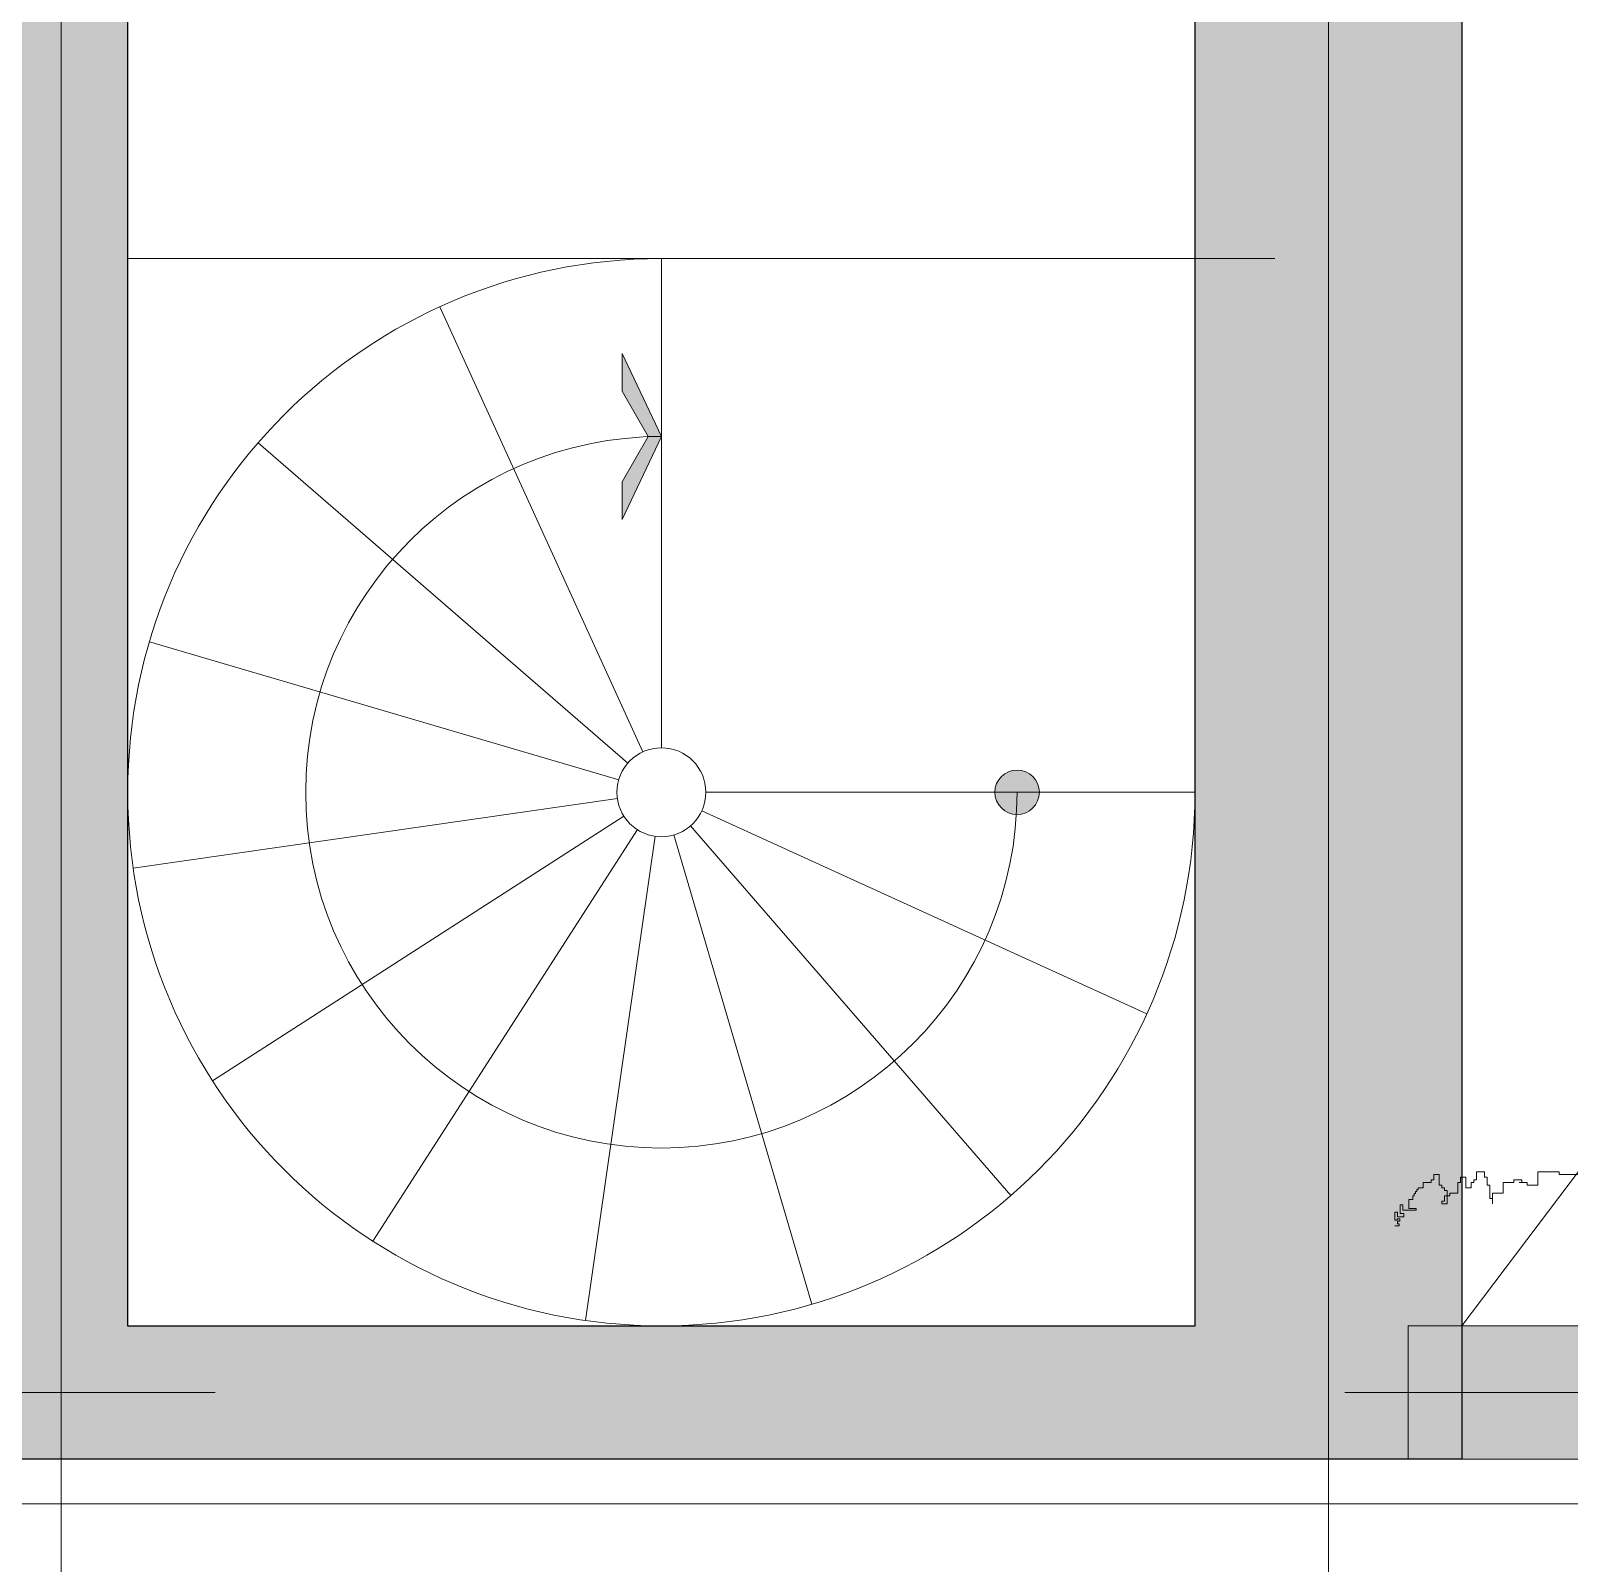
# Model space of a CAD drawing. Header units: metres. Extents: x -54 to 264, y -14 to 31.
# Drawn here: x 4.352 to 6.082, y -0.067 to 1.656 of the extents above; entities that cross this region are included whole.
import ezdxf

# ---------------------------------------------------------------- set-up
doc = ezdxf.new("R2010")
doc.units = ezdxf.units.M
doc.header["$LTSCALE"] = 0.001
doc.linetypes.add('CENTERX2', pattern=[101.6, 63.5, -12.7, 12.7, -12.7])
doc.linetypes.add('HIDDENX2', pattern=[19.05, 12.7, -6.35])
doc.layers.get('0').update_dxf_attribs({"lineweight": 13, "true_color": 0x000000})
for name, color, linetype, lineweight, true_color in [('Jach-Anotaciones-Hatch-Lum100%', 7, 'Continuous', 13, 0x000000), ('Jach-Anotaciones-Hatch-Lum30%', 7, 'Continuous', 9, 0xb3b3b3), ('Jach-Anotaciones-Hatch-Lum80%', 250, 'Continuous', 13, 0x333333), ('JACH-Anotaciones-Lineas-EJES', 7, 'CENTERX2', 9, 0x666666), ('JACH-Anotaciones-Textos-Lum100%', 7, 'Continuous', 13, 0x000000), ('JACH-Arq-Lineas-Piso', 7, 'Continuous', 13, 0x1a1a1a), ('JACH-Arq-Lineas-Proyeccion', 250, 'HIDDENX2', 13, 0x333333), ('JACH-Arq-Mobiliario01-', 250, 'Continuous', 9, 0x333333), ('JACH-Arq-Muros01-Carga', 7, 'Continuous', 25, 0x000000), ('JACH-ArqPaisaje-Vegetación', 7, 'Continuous', 13, 0x999999)]:
    doc.layers.add(name, color=color, linetype=linetype, lineweight=lineweight, true_color=true_color)

# ---------------------------------------------------------------- blocks, each defined once
blk = doc.blocks.new('A$C686239C3')
at = {"linetype": 'Continuous'}
for p, q in [((0.0357, 0.2837), (0.0357, 0.2477)), ((0.0357, 0.2477), (0.0317, 0.2477)), ((0.0317, 0.2477), (0.0317, 0.2157)), ((0.0317, 0.2157), (0.0516, 0.2157)), ((0.0516, 0.2157), (0.0516, 0.1998)), ((0.0476, 0.1918), (0.0437, 0.1918)), ((0.0437, 0.1918), (0.0437, 0.1798)), ((0.0516, 0.1998), (0.0476, 0.1998)), ((0.0476, 0.1998), (0.0476, 0.1878)), ((0.0476, 0.1878), (0.0476, 0.1918)), ((0.0437, 0.1798), (0.0476, 0.1798)), ((0.0476, 0.1798), (0.0476, 0.1638)), ((0.0476, 0.1638), (0.0636, 0.1638)), ((0.0636, 0.1638), (0.0636, 0.1478)), ((0.0516, 0.1398), (0.0397, 0.1398)), ((0.0397, 0.1398), (0.0397, 0.1358)), ((0.0716, 0.1438), (0.0516, 0.1438)), ((0.0516, 0.1438), (0.0516, 0.1398)), ((0.0636, 0.1478), (0.0796, 0.1478)), ((0.0796, 0.1478), (0.0716, 0.1478)), ((0.0716, 0.1478), (0.0716, 0.1438)), ((0.0397, 0.1358), (0.0317, 0.1358)), ((0.0317, 0.1358), (0.0317, 0.1238)), ((0.0317, 0.1238), (0.0437, 0.1238)), ((0.0437, 0.1238), (0.0437, 0.1198)), ((0.0437, 0.1198), (0.0476, 0.1198)), ((0.0476, 0.1198), (0.0476, 0.1158)), ((0.0476, 0.1158), (0.0556, 0.1158)), ((0.0556, 0.1158), (0.0556, 0.1078)), ((0.0556, 0.1078), (0.0397, 0.1078)), ((0.0397, 0.1078), (0.0397, 0.0998)), ((0.0397, 0.0998), (0.0476, 0.0998)), ((0.0476, 0.0998), (0.0476, 0.0958)), ((0.0476, 0.0958), (0.0636, 0.0958)), ((0.0636, 0.0958), (0.0636, 0.0838)), ((0.0556, 0.0719), (0.0516, 0.0719)), ((0.0516, 0.0719), (0.0516, 0.0679)), ((0.0596, 0.0759), (0.0556, 0.0759)), ((0.0556, 0.0759), (0.0556, 0.0719)), ((0.0796, 0.0798), (0.0596, 0.0798)), ((0.0596, 0.0798), (0.0596, 0.0759)), ((0.0636, 0.0838), (0.0676, 0.0838)), ((0.0676, 0.0838), (0.0676, 0.0759)), ((0.0676, 0.0759), (0.0756, 0.0759)), ((0.0756, 0.0759), (0.0756, 0.0719)), ((0.0756, 0.0719), (0.0796, 0.0719)), ((0.0796, 0.0719), (0.0796, 0.0798)), ((0.0516, 0.0679), (0.0357, 0.0679)), ((0.0357, 0.0679), (0.0357, 0.0599)), ((0.0357, 0.0599), (0.0437, 0.0599)), ((0.0437, 0.0599), (0.0437, 0.0559)), ((0.0437, 0.0559), (0.0476, 0.0559)), ((0.0476, 0.0559), (0.0476, 0.0439)), ((0.0476, 0.0439), (0.0556, 0.0439)), ((0.0556, 0.0439), (0.0556, 0.0362)), ((0.0556, 0.0362), (0.0583, 0.0362)), ((0.0583, 0.0362), (0.0583, 0.0342)), ((0.0583, 0.0342), (0.0611, 0.0342)), ((0.0611, 0.0342), (0.0611, 0.0323)), ((0.0611, 0.0323), (0.064, 0.0323)), ((0.064, 0.0323), (0.064, 0.0302)), ((0.064, 0.0302), (0.0678, 0.0302)), ((0.0678, 0.0302), (0.0678, 0.0285)), ((0.0678, 0.0285), (0.0733, 0.0285)), ((0.0733, 0.0285), (0.0733, 0.0226)), ((0.0864, 0.0226), (0.0864, 0.0335)), ((0.0864, 0.0335), (0.0892, 0.0335)), ((0.0892, 0.0335), (0.0892, 0.0134)), ((0.0733, 0.0226), (0.0864, 0.0226)), ((0.0892, 0.0134), (0.0809, 0.0134)), ((0.0809, 0.0134), (0.0809, 0.0092)), ((0.0809, 0.0092), (0.0942, 0.0092)), ((0.0993, 0.0052), (0.0921, 0.0052)), ((0.0921, 0.0052), (0.0921, 0.0012)), ((0.0921, 0.0012), (0.1039, 0.0012)), ((0.0942, 0.0092), (0.0942, 0.0149)), ((0.0942, 0.0149), (0.0993, 0.0149)), ((0.0993, 0.0149), (0.0993, 0.0052)), ((0.102, 0.005), (0.102, 0.0089)), ((0.102, 0.0089), (0.1054, 0.0089)), ((0.1039, 0.005), (0.102, 0.005)), ((0.1039, 0.0012), (0.1039, 0.005)), ((0.1054, 0.0089), (0.1054, 0.0053)), ((0.1054, 0.0053), (0.1093, 0.0053)), ((0.1093, 0.0053), (0.1093, 0.0081)), ((0.1093, 0.0081), (0.1123, 0.0081)), ((0.1123, 0.0081), (0.1123, 0.0016))]:
    blk.add_line(p, q, dxfattribs=at)
blk = doc.blocks.new('*U107')
at = {"layer": 'JACH-Arq-Lineas-Piso', "lineweight": 0, "ltscale": 100}
blk.add_lwpolyline([(0, -0.275), (0, 0.275)], dxfattribs=at)
blk = doc.blocks.new('*U108')
at = {"layer": 'JACH-Arq-Lineas-Piso', "color": 0, "linetype": 'ByBlock', "lineweight": -2, "transparency": 16777216}
blk.add_blockref('*U107', (5.1505, 1.125), dxfattribs=at)
for p, rotation in [((5.0155, 1.0956), 24.54545454545453), ((4.9049, 1.0128), 49.09090909090908), ((4.8387, 0.8916), 73.63636363636364), ((5.4755, 0.8), 270), ((4.8288, 0.7537), 98.18181818181817), ((5.4461, 0.665), 245.4545454545454), ((4.8771, 0.6243), 122.7272727272727), ((5.3633, 0.5544), 220.9090909090909), ((4.9748, 0.5266), 147.2727272727273), ((5.1042, 0.4783), 171.8181818181818), ((5.2421, 0.4882), 196.3636363636363)]:
    blk.add_blockref('*U107', p, dxfattribs=dict(at, rotation=rotation))
blk = doc.blocks.new('A$Cc30910b3')
at = {"linetype": 'HIDDENX2', "lineweight": 0, "ltscale": 100}
h = blk.add_hatch(color=256, dxfattribs=at)
h.dxf.hatch_style = 1
h.paths.add_polyline_path([(-0.4, 0), (-0.4932, -0.0442), (-0.4511, -0.0442), (-0.4, -0.0147)])
h = blk.add_hatch(color=256, dxfattribs=at)
h.dxf.hatch_style = 1
h.paths.add_polyline_path([(-0.4, 0), (-0.3068, -0.0442), (-0.3489, -0.0442), (-0.4, -0.0147)])
for points in [[(-0.4, 0), (-0.4932, -0.0442), (-0.4511, -0.0442), (-0.4, -0.0147)], [(-0.4, 0), (-0.3068, -0.0442), (-0.3489, -0.0442), (-0.4, -0.0147)]]:
    blk.add_lwpolyline(points, close=True, dxfattribs=at)
at = {"lineweight": 0, "ltscale": 100}
blk.add_arc((0, 0), 0.4, 180, 90, dxfattribs=at)

msp = doc.modelspace()

# ---------------------------------------------------------------- hatches: boundary and pattern name
at = {"layer": 'Jach-Anotaciones-Hatch-Lum100%', "lineweight": 0, "ltscale": 100}
h = msp.add_hatch(color=256, dxfattribs=at)
h.dxf.hatch_style = 1
edge = h.paths.add_edge_path()
edge.add_arc((5.4607, 0.8), 0.025, 0, 360)
at = {"layer": 'Jach-Anotaciones-Hatch-Lum30%', "ltscale": 100}
h = msp.add_hatch(color=256, dxfattribs=at)
h.dxf.hatch_style = 1
h.paths.add_polyline_path([(5.9005, 0.05), (24.6609, 0.05), (24.6609, 0.2), (5.9005, 0.2)])
at = {"layer": 'Jach-Anotaciones-Hatch-Lum80%', "ltscale": 100}
h = msp.add_hatch(color=256, dxfattribs=at)
h.paths.add_polyline_path([(0.1668, 4.35), (5.9607, 4.35), (5.9607, 2.7), (5.6609, 2.7), (5.6609, 2.85), (5.8109, 2.85), (5.8109, 4.2), (4.4605, 4.2), (4.4605, 2.7), (4.3105, 2.7), (4.3105, 4.2), (0.1666, 4.2), (0.1508, 0.2), (4.3105, 0.2), (4.309, 1.55), (3.5105, 1.55), (3.5105, 1.7), (4.4605, 1.7), (4.4605, 0.2), (5.6609, 0.2), (5.6609, 1.7), (5.9607, 1.7), (5.9607, 0.05), (0.0002, 0.05), (0.0171, 4.35)])
h.paths.add_polyline_path([(1.5605, 2.85), (3.5105, 2.85), (3.5105, 2.7), (1.5605, 2.7)], flags=17)

# ---------------------------------------------------------------- linework, layer by layer
at = {"layer": 'Jach-Anotaciones-Hatch-Lum100%', "ltscale": 100}
msp.add_lwpolyline([(5.9005, 0.05), (24.6609, 0.05), (24.6609, 0.2), (5.9005, 0.2)], close=True, dxfattribs=at)
at = {"layer": 'JACH-Anotaciones-Lineas-EJES', "ltscale": 100}
for points in [[(4.3856, -2.375), (4.3856, 25.9502)], [(5.8109, -2.375), (5.8109, 25.9502)], [(-4.3309, 0.125), (52.1472, 0.125)]]:
    msp.add_lwpolyline(points, dxfattribs=at)
at = {"layer": 'JACH-Anotaciones-Textos-Lum100%', "lineweight": 0, "ltscale": 100}
msp.add_circle((5.4607, 0.8), 0.025, dxfattribs=at)
at = {"layer": 'JACH-Arq-Lineas-Piso', "ltscale": 100}
msp.add_lwpolyline([(0.085, 21.6541), (44.72, 21.4985), (44.6706, 0), (0, 0)], close=True, dxfattribs=at)
at = {"layer": 'JACH-Arq-Lineas-Piso', "lineweight": 0, "ltscale": 100}
msp.add_lwpolyline([(4.4605, 1.4), (5.7505, 1.4)], dxfattribs=at)
msp.add_circle((5.0607, 0.8), 0.05, dxfattribs=at)
at = {"layer": 'JACH-Arq-Lineas-Proyeccion', "linetype": 'Continuous', "ltscale": 100}
msp.add_lwpolyline([(5.9607, 0.2), (21.9609, 21.3778)], dxfattribs=at)
at = {"layer": 'JACH-Arq-Mobiliario01-', "lineweight": 0, "ltscale": 100}
msp.add_circle((5.0607, 0.8), 0.05, dxfattribs=at)
msp.add_arc((5.0607, 0.8), 0.6, 90, 360, dxfattribs=at)
at = {"layer": 'JACH-Arq-Muros01-Carga', "ltscale": 100}
msp.add_lwpolyline([(5.9607, 4.35), (5.9607, 2.7), (5.6609, 2.7), (5.6609, 2.85), (5.8109, 2.85), (5.8109, 4.2), (4.4605, 4.2), (4.4605, 2.7), (4.3105, 2.7), (4.3105, 4.2), (0.1666, 4.2), (0.1508, 0.2), (4.3105, 0.2), (4.309, 1.55), (3.5105, 1.55), (3.5105, 1.7), (4.4605, 1.7), (4.4605, 0.2), (5.6609, 0.2), (5.6609, 1.7), (5.9607, 1.7), (5.9607, 0.05), (0.0002, 0.05), (0.0171, 4.35)], dxfattribs=at)

# ---------------------------------------------------------------- block references
at = {"layer": 'JACH-Anotaciones-Textos-Lum100%', "ltscale": 100, "rotation": 270}
msp.add_blockref('A$Cc30910b3', (5.0607, 0.8), dxfattribs=at)
at = {"layer": 'JACH-Arq-Lineas-Piso', "lineweight": 0}
msp.add_blockref('*U108', (-0.0898, 0), dxfattribs=at)
at = {"layer": 'JACH-ArqPaisaje-Vegetación', "xscale": 0.75, "yscale": 0.75, "zscale": 0.75, "rotation": 270}
msp.add_blockref('A$C686239C3', (5.8844, 0.3969), dxfattribs=at)

doc.saveas('drawing.dxf')
